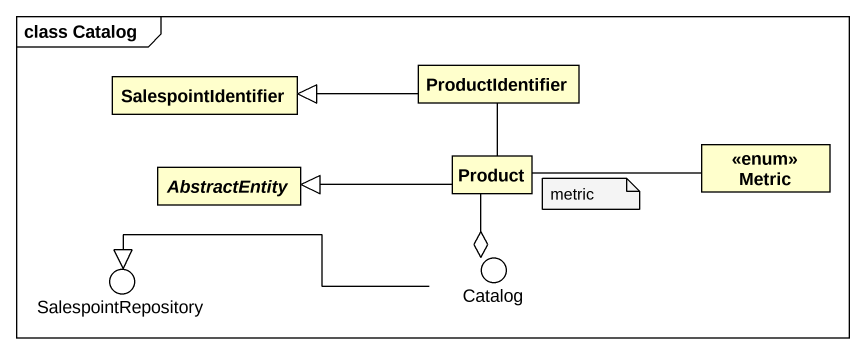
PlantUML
@startuml
mainframe class Catalog
allowmixing
hide circle
hide empty members
class SalespointIdentifier
class ProductIdentifier
abstract class AbstractEntity
class Product
class "<<enum>> Metric" as enum_Metric
() SalespointRepository
() Catalog
ProductIdentifier -left-|> SalespointIdentifier
ProductIdentifier -- Product
Product -left-|> AbstractEntity
enum_Metric -left- Product
Catalog o-up- Product
Catalog -left-|> SalespointRepository
note as N1
  metric
end note
@enduml
